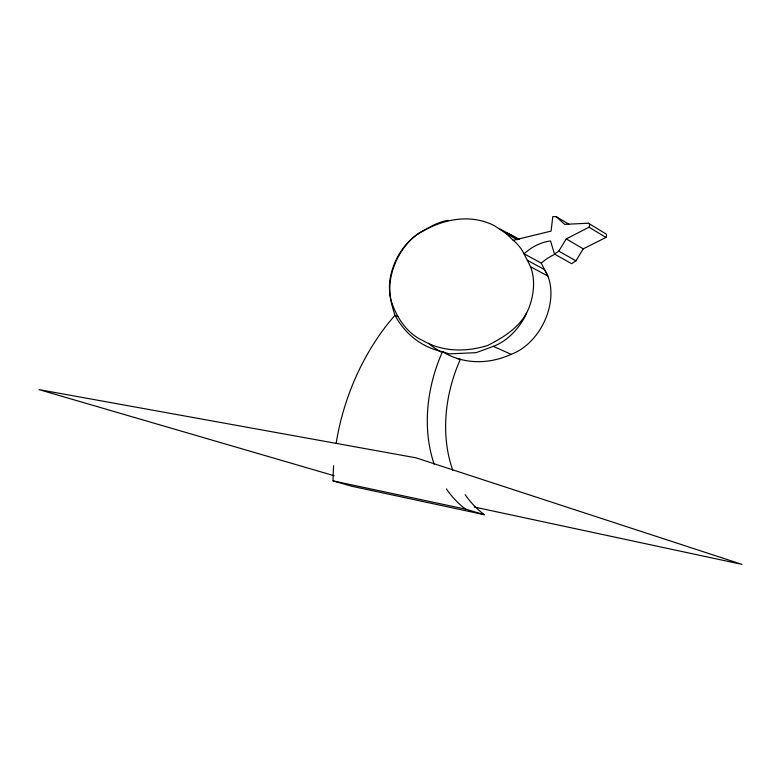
<?xml version="1.0" encoding="UTF-8"?>
<svg xmlns="http://www.w3.org/2000/svg" width="781" height="781" viewBox="0 0 781 781"><rect width="100%" height="100%" fill="white"/><g stroke="black" fill="none" stroke-linecap="round" stroke-linejoin="round"><path stroke-width="1.17" d="M554.481 254.059L558.786 251.14L566.245 238.918L589.05 227.203L605.949 237.444L583.28 248.836L575.919 260.844L571.633 263.685L554.481 254.059L550.556 240.987A53.899 39.099 -61.6 0 0 528.151 250.389L524.022 253.747L530.582 266.76A53.342 37.361 -63.5 0 1 528.62 308.7L524.637 317.242A53.401 37.4 -63.5 0 1 493.319 346.344L476.156 352.661L449.124 353.881L442.485 351.704A150.089 100.642 -60.3 0 1 394.932 315.29C391.203 303.711 388.098 291.459 390.041 279.227A48.315 31.65 -64.3 0 1 404.343 246.62L410.152 240.148L416.507 234.847L423.195 230.932A131.247 89.434 -66.8 0 1 494.1 225.524L506.117 233.529L513.234 240.323A76.694 52.991 -64.3 0 1 524.022 253.747L541.233 263.138L547.862 276.044A52.552 37.449 -63.3 0 1 511.135 354.31M526.667 312.908C518.291 328.362 502.798 337.763 487.617 345.495A150.059 100.476 -60.2 0 1 422.746 340.545C406.842 333.253 396.279 317.174 391.193 300.744A49.964 32.782 -64.2 0 1 408.082 242.676L413.588 237.219L419.426 232.806L431.913 225.982A74.019 49.379 -64.6 0 1 448.118 220.349M513.234 240.323L551.064 231.088L552.792 216.63L556.297 216.708L569.251 224.44M605.949 237.444A3.065 2.245 -56.8 0 0 605.275 233.509L588.396 223.22L564.663 224.352L556.297 216.708M333.614 465.73A194.313 140.912 -70.9 0 0 333.057 480.891L465.603 509.153L484.445 514.728A132.428 100.925 -67.1 0 1 465.173 494.734M474.233 507.015L741.95 564.37L415.97 457.822L39.05 389.621L334.092 475.727M484.445 514.728L351.684 486.241L333.057 480.891M519.502 239.494L500.201 229.097M398.232 316.735L394.932 315.29L387.474 324.203A194.313 140.912 -70.9 0 0 336.133 443.471M493.319 346.344L511.135 354.33C488.935 364.483 463.611 364.571 442.485 351.704A134.664 100.954 -67.1 0 0 434.148 464.158M530.582 266.76L547.862 276.044L544.562 269.621L527.321 260.288M506.117 233.529L517.188 239.679M558.786 251.14L575.919 260.844M566.245 238.918L583.28 248.836M518.037 239.035L511.184 235.022A129.265 89.678 -66.7 0 0 506.059 232.728M452.746 470.221A132.428 100.925 -67.1 0 1 460.37 359.289A147.814 100.905 -60.1 0 1 457.275 358.547M588.396 223.22A3.114 2.245 -57.2 0 1 589.05 227.203M465.603 509.153A134.664 100.954 -67.1 0 1 446.429 488.955M440.982 352.006A147.814 100.905 -60.1 0 1 428.574 343.181M541.233 263.138A53.02 39.118 -61.3 0 1 554.051 254.665"/></g></svg>
